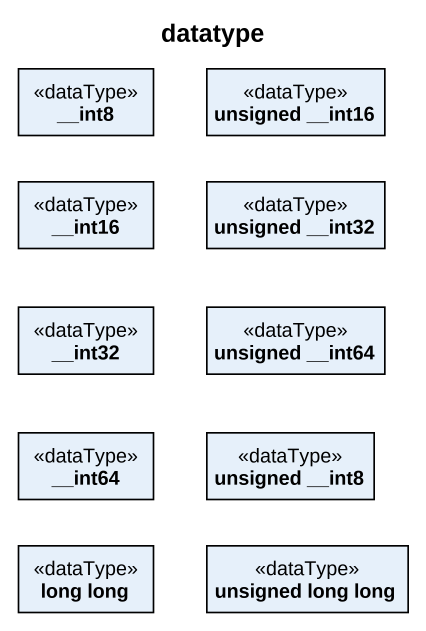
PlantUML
@startuml
title datatype
hide circle
hide empty members
class "__int8" as int8 <<dataType>>
class "unsigned __int16" as unsigned_int16 <<dataType>>
class "__int16" as int16 <<dataType>>
class "unsigned __int32" as unsigned_int32 <<dataType>>
class "__int32" as int32 <<dataType>>
class "unsigned __int64" as unsigned_int64 <<dataType>>
class "__int64" as int64 <<dataType>>
class "unsigned __int8" as unsigned_int8 <<dataType>>
class "long long" as long_long <<dataType>>
class "unsigned long long" as unsigned_long_long <<dataType>>
@enduml
